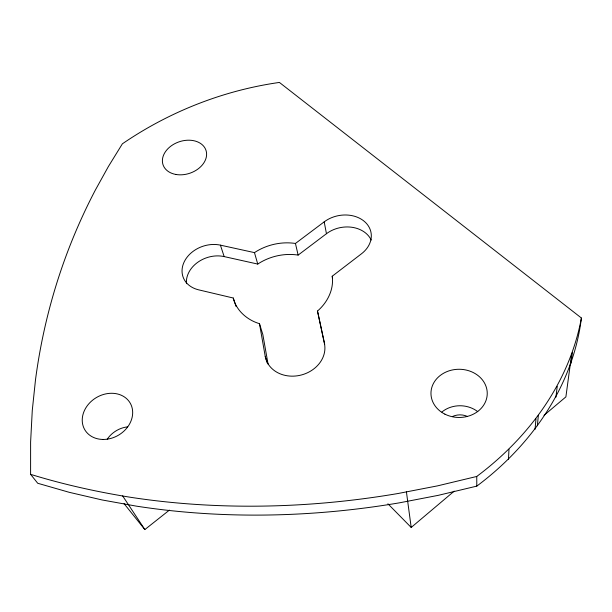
<?xml version="1.0" encoding="UTF-8"?>
<svg xmlns="http://www.w3.org/2000/svg" width="612" height="612" viewBox="0 0 612 612"><rect width="100%" height="100%" fill="white"/><g stroke="black" fill="none" stroke-linecap="round" stroke-linejoin="round"><path stroke-width="0.92" d="M30.6 474.338L30.615 441.956L32.275 410.438L35.496 379.815A1033.699 763.317 21.5 0 1 95.288 190.194L108.355 166.579L122.392 143.805C169.18 111.766 223.25 90.408 279.409 82.436L581.4 318.01C573.107 386.21 530.979 445.689 476.802 486.119L438.207 495.353L399.353 502.842A608.252 416.122 -12.3 0 1 136.346 506.132L102.15 499.966L69.24 492.316L37.722 483.266L30.6 474.338C63.342 484.452 96.826 491.849 130.631 497.304A616.544 417.988 -12.4 0 0 397.953 493.524L437.481 485.874L476.748 476.457C528.676 437.664 569.458 382.607 581.4 318.01M508.473 459.298L508.977 449.246M535.033 429.356L535.982 418.906M537.367 425.761L538.361 415.265M555.933 397.18L557.226 386.317M571.669 354.027L565.893 396.874L544.007 415.349M570.874 363.65L572.404 352.39M259.48 323.672L265.226 356.322A30.302 25.49 -14.9 0 0 299.788 375.363A30.302 25.49 -14.9 0 0 324.437 343.577L317.49 311.041C327.359 302.611 334.121 289.392 332.201 276.234L361.47 253.796A28.802 22.682 -11 0 0 364.408 221.452A28.802 22.682 -11 0 0 324.192 221.858L295.443 243.461C281.306 241.335 266.388 244.746 254.47 252.618L220.419 245.152A28.328 22.361 -19.3 0 0 184.258 261.737A28.328 22.361 -19.3 0 0 198.693 289.851L233.256 298.021C236.278 310.628 247.34 320.091 259.48 323.672L262.831 334.55L268.071 364.125M387.916 503.798L411.195 527.46L454.249 491.115M124.052 503.622L144.853 529.564L169.409 510.11M186.446 283.677A27.915 22.208 -19.3 0 1 224.16 256.589L257.751 264.07C269.487 256.298 284.213 252.94 298.136 255.089L326.456 233.715A28.374 22.514 -10.9 0 1 371.201 240.049M122.63 495.881L144.853 529.564M233.256 298.021L236.087 306.513M220.419 245.152L224.16 256.589M265.226 356.322L267.452 363.375M254.47 252.618L257.751 264.07M295.443 243.461L298.136 255.089M317.49 311.041L324.697 344.265M332.201 276.234L332.538 277.993M324.192 221.858L326.456 233.715M406.422 491.887L411.195 527.46M476.748 476.457L476.802 486.119M452.467 416.512A15.95 13.915 2 0 1 467.599 416.527M107.245 439.171A24.954 21.129 -31.7 0 1 127.694 426.839M441.91 411.991A26.591 23.202 2 0 1 477.75 411.647M175.812 174.443A22.659 16.601 -18.7 0 0 206.451 152.227A22.659 16.601 -18.7 0 0 171.23 145.87A22.659 16.601 -18.7 0 0 175.812 174.443M102.954 439.447A26.331 21.818 -30.8 0 0 131.197 405.106A26.331 21.818 -30.8 0 0 88.204 404.54A26.331 21.818 -30.8 0 0 102.954 439.447M444.848 414.125A28.137 24.098 0.3 0 0 487.244 393.593A28.137 24.098 0.3 0 0 445.238 372.379A28.137 24.098 0.3 0 0 444.848 414.125"/></g></svg>
